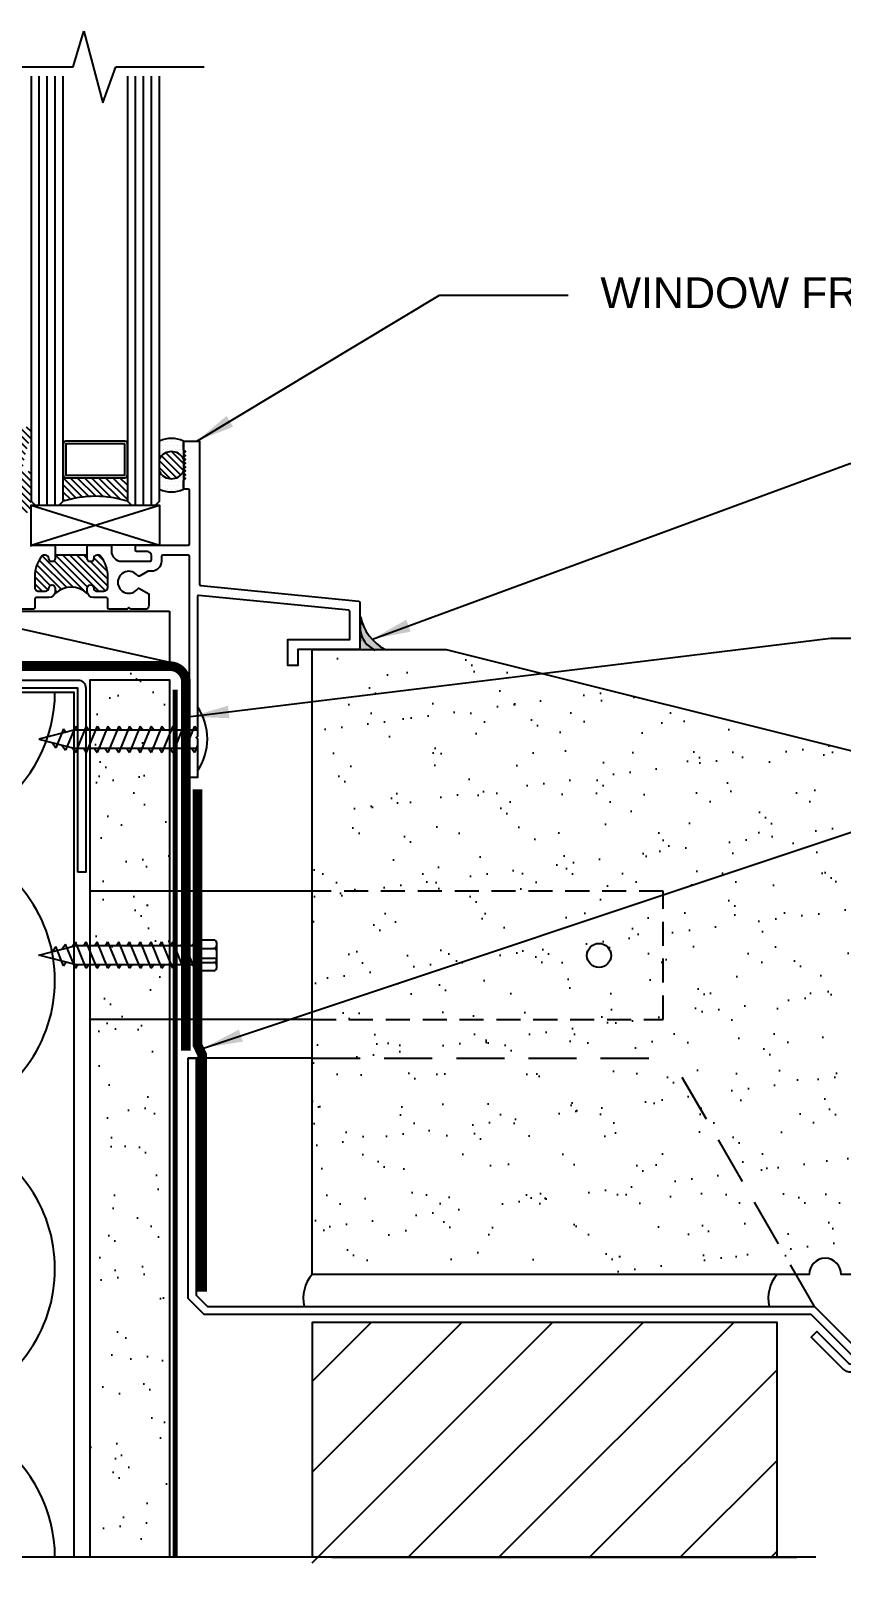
# Model space of a CAD drawing. Extents: x -129 to 26, y 0 to 100.
# Drawn here: x 10.51 to 16.83, y 12.08 to 24.23 of the extents above; entities that cross this region are included whole.
import ezdxf

# ---------------------------------------------------------------- set-up
doc = ezdxf.new("R2010")
doc.units = 0
doc.header["$LTSCALE"] = 1.5
doc.header["$MEASUREMENT"] = 0
for name, pattern in [('CENTER', [2, 1.25, -0.25, 0.25, -0.25]), ('DASHED', [0.75, 0.5, -0.25]), ('DASHED2', [0.375, 0.25, -0.125]), ('HIDDEN', [0.375, 0.25, -0.125])]:
    doc.linetypes.add(name, pattern=pattern)
doc.layers.get('0').update_dxf_attribs({"linetype": 'CONTINUOUS'})
for name, color, linetype in [('A-FASTENERS', 8, 'CONTINUOUS'), ('A-GYP_BOARD', 252, 'CONTINUOUS'), ('A-METAL_STUD', 252, 'CONTINUOUS'), ('A-SEALANT', 252, 'CONTINUOUS'), ('A-WOOD_FRAMING', 252, 'CONTINUOUS'), ('BRICK', 13, 'CONTINUOUS'), ('DUPONT_FLASHING', 251, 'CENTER'), ('FLASHING', 124, 'CONTINUOUS'), ('HATCH', 252, 'CONTINUOUS'), ('INSULATION', 40, 'CONTINUOUS'), ('STRUCTURE', 252, 'CONTINUOUS'), ('TEXT', 7, 'CONTINUOUS'), ('TYVEK', 160, 'DASHED'), ('WINDOW', 252, 'CONTINUOUS')]:
    doc.layers.add(name, color=color, linetype=linetype)
doc.styles.add('DETAILS', font='sanss___.ttf', dxfattribs={"height": 1})
doc.dimstyles.new('TYVEKDETAILS', dxfattribs={"dimscale": 6, "dimtxt": 1.5, "dimasz": 0.1, "dimexe": 0.75, "dimexo": 0.75, "dimgap": 0.75, "dimtad": 0, "dimtih": 1, "dimtoh": 1, "dimdec": 4, "dimzin": 0, "dimtxsty": 'DETAILS', "dimcen": 0.0625, "dimazin": 3, "dimtfac": 1, "dimtdec": 4, "dimtofl": 0, "dimtmove": 0, "dimatfit": 3, "dimtolj": 1, "dimtzin": 0})
pattern_1 = [(135, (23.19692775602051, 15.21690115509706), (0.02762135864009951, 0.02762135864009951), [])]

# ---------------------------------------------------------------- blocks, each defined once
blk = doc.blocks.new('*X0')
at = {"color": 0}
for p, q in [((0.15625, 0.375), (0.15625, 0.375)), ((0.1875, 0.375), (0.1875, 0.375)), ((0.21875, 0.375), (0.21875, 0.375)), ((0.25, 0.375), (0.25, 0.375)), ((0.28125, 0.375), (0.28125, 0.375)), ((0.3125, 0.375), (0.3125, 0.375)), ((0.140625, 0.34375), (0.140625, 0.34375)), ((0.140625, 0.28125), (0.140625, 0.28125)), ((0.15625, 0.3125), (0.15625, 0.3125)), ((0.171875, 0.34375), (0.171875, 0.34375)), ((0.1875, 0.3125), (0.1875, 0.3125)), ((0.203125, 0.34375), (0.203125, 0.34375)), ((0.21875, 0.3125), (0.21875, 0.3125)), ((0.234375, 0.34375), (0.234375, 0.34375)), ((0.25, 0.3125), (0.25, 0.3125)), ((0.265625, 0.34375), (0.265625, 0.34375)), ((0.28125, 0.3125), (0.28125, 0.3125)), ((0.296875, 0.34375), (0.296875, 0.34375)), ((0.296875, 0.28125), (0.296875, 0.28125)), ((0.3125, 0.3125), (0.3125, 0.3125)), ((0.3125, 0.25), (0.3125, 0.25)), ((0.3125, 0.125), (0.3125, 0.125)), ((0.140625, 0.09375), (0.140625, 0.09375)), ((0.140625, 0.03125), (0.140625, 0.03125)), ((0.15625, 0.0625), (0.15625, 0.0625)), ((0.15625, 0), (0.15625, 0)), ((0.171875, 0.03125), (0.171875, 0.03125)), ((0.1875, 0.0625), (0.1875, 0.0625)), ((0.1875, 0), (0.1875, 0)), ((0.203125, 0.03125), (0.203125, 0.03125)), ((0.21875, 0.0625), (0.21875, 0.0625)), ((0.21875, 0), (0.21875, 0)), ((0.234375, 0.03125), (0.234375, 0.03125)), ((0.25, 0.0625), (0.25, 0.0625)), ((0.25, 0), (0.25, 0)), ((0.265625, 0.03125), (0.265625, 0.03125)), ((0.28125, 0.0625), (0.28125, 0.0625)), ((0.28125, 0), (0.28125, 0)), ((0.296875, 0.09375), (0.296875, 0.09375)), ((0.296875, 0.03125), (0.296875, 0.03125)), ((0.3125, 0.0625), (0.3125, 0.0625)), ((0.3125, 0), (0.3125, 0))]:
    blk.add_line(p, q, dxfattribs=at)

msp = doc.modelspace()

# ---------------------------------------------------------------- hatches: boundary and pattern name
at = {"layer": 'HATCH'}
h = msp.add_hatch(color=7, dxfattribs=at)
h.dxf.hatch_style = 1
edge = h.paths.add_edge_path()
edge.add_line((13.08319705468335, 19.65895714820231), (13.07739122885096, 19.40516287693346))
edge.add_line((13.07739122885096, 19.40516287693346), (13.2710675611663, 19.40726895971082))
edge.add_arc((13.45207337918492, 19.73834047690472), 0.3773214222034877, 192.1450023582898, 241.33337073587592, ccw=False)
h = msp.add_hatch(dxfattribs=at)
h.set_pattern_fill('AR-SAND', color=256, scale=0.25, style=0)
h.set_pattern_definition([(37.50000000000001, (-1590.479953934864, -589.7292998115547), (-0.01574833952740204, 0.4817059422532897), [0, -0.38, 0, -0.425, 0, -0.40625]), (7.499999999999999, (-1590.479953934864, -589.7292998115547), (0.4424441763169318, 0.7055365163074351), [0, -0.205, 0, -0.3425, 0, -0.13125]), (327.5, (-1590.787453934864, -589.7292998115547), (0.7785354654378738, 0.001414763384241069), [0, -0.125, 0, -0.45, 0, -0.5875]), (317.5, (-1590.787453934864, -589.7292998115547), (0.7515316511430734, 0.2194188912335623), [0, -0.0625, 0, -0.295, 0, -0.3375])])
edge = h.paths.add_edge_path()
edge.add_line((13.75092503565013, 19.40516287693346), (17.20468578877961, 18.54172268865115))
edge.add_line((17.20468578877961, 18.54172268865115), (17.20468578877961, 14.53016287693346))
edge.add_line((17.20468578877961, 14.53016287693346), (16.82968578877961, 14.53016287693346))
edge.add_arc((16.70468578877961, 14.53016287693346), 0.125, 0, 180)
edge.add_line((16.57968578877961, 14.53016287693346), (12.70468578877961, 14.53016287693346))
edge.add_line((12.70468578877961, 14.53016287693346), (12.70468578877961, 19.40516287693346))
edge.add_line((12.70468578877961, 19.40516287693346), (13.75092503565013, 19.40516287693346))
h = msp.add_hatch(dxfattribs=at)
h.set_pattern_fill('AR-SAND', color=256, scale=0.25, style=0)
h.set_pattern_definition([(37.50000000000001, (-1590.428135923866, -570.484543183579), (-0.01574833952740204, 0.4817059422532897), [0, -0.38, 0, -0.425, 0, -0.40625]), (7.499999999999999, (-1590.428135923866, -570.484543183579), (0.4424441763169318, 0.7055365163074351), [0, -0.205, 0, -0.3425, 0, -0.13125]), (327.5, (-1590.735635923865, -570.484543183579), (0.7785354654378738, 0.001414763384241069), [0, -0.125, 0, -0.45, 0, -0.5875]), (317.5, (-1590.735635923865, -570.484543183579), (0.7515316511430734, 0.2194188912335623), [0, -0.0625, 0, -0.295, 0, -0.3375])])
h.paths.add_polyline_path([(11.59663893520597, 16.85944142445511), (11.59200435137619, 16.85255862787336), (11.57976145719577, 16.88226749017794), (11.52763556738351, 16.88226749017794), (11.50763087725532, 16.85255862787336), (11.49538687602181, 16.88226749017794), (11.44326220861841, 16.88226749017794), (11.4232497737397, 16.85255862787325), (11.41100798661192, 16.88226749017817), (11.35888110510301, 16.88226749017817), (11.33886867022407, 16.85255862787359), (11.32662688309607, 16.88226749017817), (11.27450000158716, 16.88226749017817), (11.25448756670845, 16.85255862787348), (11.24224577958022, 16.88226749017805), (11.19011889807176, 16.88226749017805), (11.17010646319282, 16.85255862787336), (11.15786467606459, 16.88226749017817), (11.10573779455613, 16.88226749017817), (11.08572535967697, 16.85255862787359), (11.07348357254897, 16.88226749017817), (11.02135669104051, 16.88226749017817), (11.00134425616135, 16.85255862787359), (10.98910246903357, 16.88226749017817), (10.9716389352062, 16.88226749017828), (10.9716389352062, 12.4643948245788), (11.5966389352062, 12.4643948245788)])
h.paths.add_polyline_path([(11.5966389352062, 19.30814482457971), (10.9716389352062, 19.30814482457971), (10.9716389352062, 17.0276379735766), (10.98133151897115, 17.02763797357672), (11.00135951495064, 17.0573010595141), (11.01358243954051, 17.0276379735766), (11.065712622487, 17.0276379735766), (11.08574061846626, 17.05730105951388), (11.09796354305614, 17.0276379735766), (11.15009372600262, 17.0276379735766), (11.17012172198189, 17.05730105951388), (11.18234464657176, 17.0276379735766), (11.23447482951779, 17.0276379735766), (11.25450282549728, 17.0573010595141), (11.26672575008716, 17.02763797357649), (11.31885593303342, 17.02763797357638), (11.33888392901314, 17.05730105951422), (11.35110685360324, 17.02763797357649), (11.40322951057725, 17.02763797357649), (11.42324977373947, 17.05730105951422), (11.43547490902311, 17.02763797357649), (11.48760288127561, 17.02763797357638), (11.5076308772551, 17.0573010595141), (11.51985490719208, 17.02763797357649), (11.57198408821397, 17.02763797357649), (11.59663893520597, 17.0641679052351)])
at = {"layer": 'WINDOW'}
h = msp.add_hatch(dxfattribs=at)
h.set_pattern_fill('ANSI31', color=256, scale=0.3125, angle=-90.00000000000001, style=0)
h.set_pattern_definition(pattern_1)
edge = h.paths.add_edge_path()
edge.add_ellipse((10.48328433751944, 20.89767698791397), major_axis=(0.03159978577966117, 0.139428112050138), ratio=0.1315504041792631, start_angle=-0.022203575853779967, end_angle=136.7674448916729, ccw=False)
edge.add_ellipse((10.46344879134192, 20.7975523791808), major_axis=(-0.01118085136191646, 0.01118085136191647), ratio=0.9999999999999465, start_angle=37.89605150892729, end_angle=183.4846817894708)
edge.add_ellipse((10.49212642845281, 20.7717752437284), major_axis=(-0.01608567901446013, 0.01608567901446013), ratio=0.9999999999999502, start_angle=-79.06022929893601, end_angle=2.746074151308676, ccw=False)
edge.add_ellipse((10.49948129181135, 20.77595385443121), major_axis=(-0.01104854345603959, 0.01104854345603959), ratio=0.9999999999999716, start_angle=234.6123810380002, end_angle=294.837044917441, ccw=False)
edge.add_line((10.51488691645217, 20.77856294515908), (10.51488691645217, 20.5062042115901))
edge.add_line((10.51488691645217, 20.50620421159011), (10.5142110824486, 20.49943454681428))
edge.add_ellipse((10.46852263135748, 20.50056659314751), major_axis=(-0.04568845109111015, 0.001132046333257526), ratio=0.6211639215728092, start_angle=26.75969397809581, end_angle=180.0000000000218, ccw=False)
edge.add_line((10.42741067716026, 20.488799311247), (10.35080784872022, 20.70471227930841))
edge.add_ellipse((10.35984568803359, 20.7286271724021), major_axis=(-0.008507034838834915, 0.0467509071123775), ratio=0.312415154562818, start_angle=74.17914425787149, end_angle=117.45771417601989, ccw=False)
edge.add_line((10.34347400004206, 20.73881584575658), (10.32710278457809, 20.81494460964534))
edge.add_ellipse((10.28859716611154, 20.76551354687243), major_axis=(-0.04430639130166493, 0.04430639130166494), ratio=0.9999999999998811, start_angle=-82.91773995207494, end_angle=-45.45561106428526)
edge.add_ellipse((10.29168624998219, 20.84820289785561), major_axis=(0.01428318556866944, 0.01428318556866944), ratio=0.999999999999748, start_angle=174.226682146657, end_angle=217.6308069265102, ccw=False)
edge.add_line((10.27603872537351, 20.83542894961716), (10.2367001300056, 20.89751789198633))
edge.add_ellipse((10.2523251300056, 20.89751789198633), major_axis=(-0.01104854345603943, 0.01104854345603943), ratio=0.9999999999999497, start_angle=-53.9185654660094, end_angle=44.999999999994884, ccw=False)
edge.add_line((10.25474748165145, 20.91295398078835), (10.32739122885094, 20.90155415646458))
edge.add_line((10.32739122885094, 20.90155415646458), (10.32739122885094, 21.0315419324984))
edge.add_line((10.32739122885094, 21.0315419324984), (10.22598186697443, 21.03154193249823))
edge.add_ellipse((10.22598186697441, 21.04716693249824), major_axis=(-0.01104854345603992, 0.01104854345603992), ratio=0.9999999999999821, start_angle=-7.813369769340227, end_angle=135.0000000000842, ccw=False)
edge.add_ellipse((10.36571456954596, 21.10035919754271), major_axis=(0.1491766593049793, 0.04074428102226016), ratio=0.09140054553599206, start_angle=-1.4779288903810084e-12, end_angle=179.9999999999985, ccw=False)
edge.add_line((10.51489122885094, 21.14110347856497), (10.51489122885094, 21.03710347856497))
h = msp.add_hatch(dxfattribs=at)
h.set_pattern_fill('ANSI31', color=256, scale=0.3125, angle=-90.00000000000001, style=0)
h.set_pattern_definition(pattern_1)
edge = h.paths.add_edge_path()
edge.add_ellipse((11.60864122885094, 20.84275552058408), major_axis=(-0.07516048473036678, 0.07516048473036675), ratio=0.9999999999999901, start_angle=73.11589253181108, end_angle=196.8841074681721, ccw=False)
edge.add_line((11.51489122885093, 20.79266425957174), (11.51489122885093, 20.89284678159642))
edge.add_ellipse((11.60864122885093, 20.84275552058408), major_axis=(0.07516048473036488, 0.07516048473036491), ratio=0.9999999999999949, start_angle=-16.88410746818022, end_angle=106.88410746818849, ccw=False)
edge.add_line((11.70239122885093, 20.89284678159643), (11.70239122885093, 20.79266425957172))
h = msp.add_hatch(dxfattribs=at)
h.set_pattern_fill('ANSI31', color=256, scale=0.3125, angle=-90.00000000000001, style=0)
h.set_pattern_definition(pattern_1)
edge = h.paths.add_edge_path()
edge.add_ellipse((11.01489122885096, 19.76499622846086), major_axis=(-0.5902454904378132, 0.590245490437813), ratio=0.999999999999998, start_angle=297.5726116454468, end_angle=332.4273883545541, ccw=False)
edge.add_line((11.26489122885095, 20.56141287693347), (11.26489122885095, 20.76466354743625))
edge.add_ellipse((11.24489122885095, 20.76466354743625), major_axis=(0.01414213562372999, 0.01414213562373), ratio=0.9999999999999152, start_angle=225.0000000000075, end_angle=315.0000000000027, ccw=False)
edge.add_line((11.24489122885095, 20.74466354743625), (10.78489122885095, 20.74466354743625))
edge.add_ellipse((10.78489122885095, 20.76466354743626), major_axis=(0.01414213562373234, 0.01414213562373235), ratio=0.9999999999999383, start_angle=135.0000000000033, end_angle=225.0000000000068, ccw=False)
edge.add_line((10.76489122885095, 20.76466354743626), (10.76489122885095, 20.56141287693347))
h = msp.add_hatch(dxfattribs=at)
h.set_pattern_fill('ANSI31', color=256, scale=0.3125, angle=-90.00000000000001, style=0)
h.set_pattern_definition(pattern_1)
edge = h.paths.add_edge_path()
edge.add_line((11.11239122885095, 19.97537210049252), (11.11239122885094, 19.89029551982937))
edge.add_ellipse((11.08139122885094, 19.89029551982937), major_axis=(-0.02192031021678354, 0.02192031021678354), ratio=0.9999999999999863, start_angle=135.0000000000029, end_angle=224.9999999999971, ccw=False)
edge.add_line((11.08139122885095, 19.85929551982936), (11.05095127369429, 19.85929551982936))
edge.add_line((11.05095127369428, 19.85929551982936), (11.02739105290925, 19.85929551982936))
edge.add_ellipse((11.02739105290925, 19.88429551982937), major_axis=(0.01767766952966346, 0.01767766952966347), ratio=0.9999999999998759, start_angle=135.1519977406255, end_angle=225.0000000000076, ccw=False)
edge.add_ellipse((10.97739122885094, 19.88416287693347), major_axis=(0.01767766952966435, 0.01767766952966435), ratio=0.9999999999999885, start_angle=315.1519977406287, end_angle=404.9999999999962)
edge.add_ellipse((10.97739122885095, 19.88416287693347), major_axis=(-0.01767766952966365, 0.01767766952966365), ratio=0.9999999999999616, start_angle=-45.0000000000011, end_angle=44.99999999998481)
edge.add_line((10.95239122885094, 19.88416287693347), (10.95239122885093, 19.8471628769335))
edge.add_ellipse((11.00239122885094, 19.84716287693348), major_axis=(0.03535533905929576, 0.03535533905929576), ratio=0.9999999999997841, start_angle=134.9999999999775, end_angle=140.3916707365962)
edge.add_ellipse((10.82739122885094, 19.70290862833972), major_axis=(0.132582521472478, 0.1325825214724779), ratio=0.9999999999999946, start_angle=3.098926769111248, end_angle=86.90107323089089)
edge.add_ellipse((10.65239122885093, 19.84716287693347), major_axis=(0.03535533905936529, 0.03535533905936529), ratio=0.9999999999998185, start_angle=309.6083292633917, end_angle=314.9999999999886)
edge.add_line((10.70239122885094, 19.84716287693347), (10.70239122885094, 19.88416287693346))
edge.add_ellipse((10.67739122885094, 19.88416287693346), major_axis=(0.01767766952966409, 0.01767766952966409), ratio=0.9999999999999826, start_angle=314.9999999999954, end_angle=405.0000000000046)
edge.add_ellipse((10.67739122885093, 19.88416287693346), major_axis=(-0.01767766952966524, 0.01767766952966524), ratio=0.9999999999999948, start_angle=-45.00000000001033, end_angle=44.84800225936711)
edge.add_ellipse((10.62739140479263, 19.88429551982936), major_axis=(-0.01767766952965903, 0.01767766952965902), ratio=0.9999999999999875, start_angle=135.0000000000017, end_angle=224.8480022593713, ccw=False)
edge.add_line((10.62739140479263, 19.85929551982937), (10.57339122885094, 19.85929551982936))
edge.add_ellipse((10.57339122885093, 19.89029551982936), major_axis=(0.02192031021678221, 0.02192031021678221), ratio=0.9999999999999936, start_angle=134.9999999999998, end_angle=225.0000000000068, ccw=False)
edge.add_line((10.54239122885093, 19.89029551982936), (10.54239122885093, 19.97537210049255))
edge.add_ellipse((10.79239122885093, 19.97537210049255), major_axis=(-0.1767766952966347, 0.1767766952966347), ratio=0.9999999999999896, start_angle=4.837205930860023, end_angle=44.99999999999949, ccw=False)
edge.add_ellipse((10.60897962744901, 20.13016287693346), major_axis=(-0.007071067811867079, 0.007071067811867078), ratio=0.9999999999995125, start_angle=-44.99999999998852, end_angle=4.837205930878611, ccw=False)
edge.add_line((10.608979627449, 20.14016287693346), (10.62739122885093, 20.14016287693346))
edge.add_ellipse((10.62739122885093, 20.11516287693347), major_axis=(-0.01767766952966323, 0.01767766952966323), ratio=0.9999999999999738, start_angle=224.9999999999966, end_angle=315.00000000000534, ccw=False)
edge.add_ellipse((10.67739122885094, 20.11516287693347), major_axis=(-0.01767766952966559, 0.01767766952966559), ratio=0.9999999999999909, start_angle=44.99999999999618, end_angle=134.9999999999977)
edge.add_ellipse((10.67739122885094, 20.11516287693347), major_axis=(0.01767766952966659, 0.01767766952966659), ratio=0.9999999999999848, start_angle=225.0000000000024, end_angle=315.0000000000077)
edge.add_line((10.70239122885094, 20.11516287693347), (10.70239122885093, 20.14016287693347))
edge.add_line((10.70239122885094, 20.14016287693347), (10.95239122885095, 20.14016287693347))
edge.add_line((10.95239122885094, 20.14016287693347), (10.95239122885094, 20.11516287693348))
edge.add_ellipse((10.97739122885093, 20.11516287693347), major_axis=(0.01767766952966276, 0.01767766952966276), ratio=0.9999999999999197, start_angle=134.9999999999814, end_angle=225.0000000000227)
edge.add_ellipse((10.97739122885095, 20.11516287693347), major_axis=(0.01767766952965788, 0.01767766952965788), ratio=0.9999999999999749, start_angle=225.0000000000007, end_angle=314.9999999999911)
edge.add_ellipse((11.02739122885094, 20.11516287693346), major_axis=(-0.0176776695296681, 0.0176776695296681), ratio=0.9999999999998851, start_angle=-45.00000000001552, end_angle=44.999999999995225, ccw=False)
edge.add_line((11.02739122885095, 20.14016287693347), (11.04580283025287, 20.14016287693347))
edge.add_ellipse((11.04580283025287, 20.13016287693346), major_axis=(-0.007071067811873092, 0.007071067811873091), ratio=0.9999999999992336, start_angle=265.16279406913196, end_angle=314.9999999999679, ccw=False)
edge.add_ellipse((10.86239122885094, 19.97537210049255), major_axis=(0.1767766952966442, 0.1767766952966443), ratio=0.99999999999997, start_angle=314.999999999993, end_angle=355.16279406913895, ccw=False)

# ---------------------------------------------------------------- linework, layer by layer
at = {"layer": 'A-FASTENERS'}
for p, q in [((10.85763382736612, 18.77730753025377, 2.979996827461446e-09), (10.57594295565066, 18.70462228855455, 2.979996827461446e-09)), ((10.57594295565066, 18.70462228855455, 2.979996827461446e-09), (10.85763382736612, 18.63193704685533, 2.979996827461446e-09)), ((10.76714216283661, 18.78709532328116, 2.979996827461446e-09), (10.7059888910663, 18.63868609907887, 2.979996827461446e-09)), ((10.76714216283661, 18.78709532328116, 2.979996827461446e-09), (10.78685651830536, 18.75782896585928, 2.979996827461446e-09)), ((10.85973191086221, 18.80701639255846, 2.979996827461446e-09), (10.78209778496633, 18.61861076744162, 2.979996827461446e-09)), ((10.85763382736612, 18.77730753025377, 2.979996827461446e-09), (11.81139122885095, 18.777307530254, 2.979996827461446e-09)), ((10.85973191086221, 18.80701639255846, 2.979996827461446e-09), (10.87944626633096, 18.77775003513658, 2.979996827461446e-09)), ((10.94411301437783, 18.80701639255846, 2.979996827461446e-09), (10.85974716965127, 18.60227396091783, 2.979996827461446e-09)), ((10.94411301437783, 18.80701639255846, 2.979996827461446e-09), (10.96382736984658, 18.77775003513658, 2.979996827461446e-09)), ((11.02849411789346, 18.80701639255846, 2.979996827461446e-09), (10.9441282731669, 18.60227396091783, 2.979996827461446e-09)), ((11.02849411789346, 18.80701639255846, 2.979996827461446e-09), (11.04820847336221, 18.77775003513658, 2.979996827461446e-09)), ((11.11287522140908, 18.80701639255846, 2.979996827461446e-09), (11.02850937668252, 18.60227396091783, 2.979996827461446e-09)), ((11.11287522140908, 18.80701639255846, 2.979996827461446e-09), (11.13258957687783, 18.77775003513658, 2.979996827461446e-09)), ((11.19725632492471, 18.80701639255846, 2.979996827461446e-09), (11.11289048019815, 18.60227396091783, 2.979996827461446e-09)), ((11.19725632492471, 18.80701639255846, 2.979996827461446e-09), (11.21697068039346, 18.77775003513658, 2.979996827461446e-09)), ((11.28163742844033, 18.80701639255846, 2.979996827461446e-09), (11.19727158371377, 18.60227396091783, 2.979996827461446e-09)), ((11.28163742844033, 18.80701639255846, 2.979996827461446e-09), (11.30135178390908, 18.77775003513658, 2.979996827461446e-09)), ((11.36601853195596, 18.80701639255846, 2.979996827461446e-09), (11.2816526872294, 18.60227396091783, 2.979996827461446e-09)), ((11.45039963547158, 18.80701639255846, 2.979996827461446e-09), (11.36601853195596, 18.60227396091783, 2.979996827461446e-09)), ((11.36601853195596, 18.80701639255846, 2.979996827461446e-09), (11.38573288742471, 18.77775003513658, 2.979996827461446e-09)), ((11.53477310959268, 18.80701639255846, 2.979996827461446e-09), (11.45039963547158, 18.60227396091783, 2.979996827461446e-09)), ((11.45039963547158, 18.80701639255846, 2.979996827461446e-09), (11.4701063615458, 18.77775003513658, 2.979996827461446e-09)), ((11.61914658371377, 18.80701639255846, 2.979996827461446e-09), (11.53477310959268, 18.60227396091783, 2.979996827461446e-09)), ((11.53477310959268, 18.80701639255846, 2.979996827461446e-09), (11.5544798356669, 18.77775003513658, 2.979996827461446e-09)), ((11.70352005783487, 18.80701639255846, 2.979996827461446e-09), (11.61914658371377, 18.60227396091783, 2.979996827461446e-09)), ((11.78789353195596, 18.80701639255846, 2.979996827461446e-09), (11.70352005783487, 18.60227396091783, 2.979996827461446e-09)), ((11.78789353195596, 18.80701639255846, 2.979996827461446e-09), (11.80760788742471, 18.77775003513658, 2.979996827461446e-09)), ((10.67915677964682, 18.67842663166788, 2.979996827461446e-09), (10.7059888910663, 18.63868609907887, 2.979996827461446e-09)), ((10.75526567354684, 18.65835130003062, 2.979996827461446e-09), (10.78209778496633, 18.61861076744162, 2.979996827461446e-09)), ((10.8359396421218, 18.63753483952905, 2.979996827461446e-09), (10.85974716965127, 18.60227396091783, 2.979996827461446e-09)), ((11.81139122885095, 18.63193704685556, 2.979996827461446e-09), (10.85763382736612, 18.63193704685533, 2.979996827461446e-09)), ((10.92436814133096, 18.63154031833971, 2.979996827461446e-09), (10.9441282731669, 18.60227396091783, 2.979996827461446e-09)), ((11.00874924484658, 18.63154031833971, 2.979996827461446e-09), (11.02850937668252, 18.60227396091783, 2.979996827461446e-09)), ((11.09313034836221, 18.63154031833971, 2.979996827461446e-09), (11.11289048019815, 18.60227396091783, 2.979996827461446e-09)), ((11.17751145187783, 18.63154031833971, 2.979996827461446e-09), (11.19727158371377, 18.60227396091783, 2.979996827461446e-09)), ((11.26189255539346, 18.63154031833971, 2.979996827461446e-09), (11.2816526872294, 18.60227396091783, 2.979996827461446e-09)), ((11.34626602951455, 18.63154031833971, 2.979996827461446e-09), (11.36601853195596, 18.60227396091783, 2.979996827461446e-09)), ((11.43063950363565, 18.63154031833971, 2.979996827461446e-09), (11.45039963547158, 18.60227396091783, 2.979996827461446e-09)), ((11.51502060715127, 18.63154031833971, 2.979996827461446e-09), (11.53477310959268, 18.60227396091783, 2.979996827461446e-09)), ((11.59939408127237, 18.63154031833971, 2.979996827461446e-09), (11.61914658371377, 18.60227396091783, 2.979996827461446e-09)), ((11.76814102951455, 18.63154031833971, 2.979996827461446e-09), (11.78789353195596, 18.60227396091783, 2.979996827461446e-09)), ((11.81139122885118, 18.65929396217211, 2.979996827461446e-09), (11.78789353195596, 18.60227396091783, 2.979996827461446e-09)), ((12.70468578877961, 17.51818019585222), (10.9716389352062, 17.51818019585222)), ((11.84059123919624, 16.8986489458522), (11.84059123919624, 17.13771144585225)), ((11.94020061419625, 17.13771144585225), (11.84059123919624, 17.13771144585225)), ((10.57600614878598, 17.02072078423113), (10.85769702050143, 17.09340602593035)), ((10.85769702050143, 16.94803554253191), (10.57600614878598, 17.02072078423113)), ((10.67921997278214, 17.0469164411178), (10.70605208420162, 17.08665697370681)), ((10.76720535597192, 16.93824774950453), (10.70605208420162, 17.08665697370681)), ((10.75532886668216, 17.06699177275506), (10.78216097810164, 17.10673230534407)), ((10.85979510399753, 16.91832668022722), (10.78216097810164, 17.10673230534407)), ((10.83600283525712, 17.08780823325664), (10.85981036278659, 17.12306911186785)), ((11.81145442198627, 17.09340602593012), (10.85769702050143, 17.09340602593035)), ((10.94417620751315, 16.91832668022722), (10.85981036278659, 17.12306911186785)), ((10.92443133446628, 17.09380275444597), (10.94419146630221, 17.12306911186785)), ((11.02855731102878, 16.91832668022722), (10.94419146630221, 17.12306911186785)), ((11.0088124379819, 17.09380275444597), (11.02857256981784, 17.12306911186785)), ((11.1129384145444, 16.91832668022722), (11.02857256981784, 17.12306911186785)), ((11.09319354149753, 17.09380275444597), (11.11295367333346, 17.12306911186785)), ((11.19731951806003, 16.91832668022722), (11.11295367333346, 17.12306911186785)), ((11.17757464501315, 17.09380275444597), (11.19733477684909, 17.12306911186785)), ((11.28170062157565, 16.91832668022722), (11.19733477684909, 17.12306911186785)), ((11.26195574852878, 17.09380275444597), (11.28171588036471, 17.12306911186785)), ((11.36608172509128, 16.91832668022722), (11.28171588036471, 17.12306911186785)), ((11.34632922264987, 17.09380275444597), (11.36608172509128, 17.12306911186785)), ((11.4504628286069, 16.91832668022722), (11.36608172509128, 17.12306911186785)), ((11.43070269677096, 17.09380275444597), (11.4504628286069, 17.12306911186785)), ((11.534836302728, 16.91832668022722), (11.4504628286069, 17.12306911186785)), ((11.51508380028659, 17.09380275444597), (11.534836302728, 17.12306911186785)), ((11.61920977684909, 16.91832668022722), (11.534836302728, 17.12306911186785)), ((11.59945727440768, 17.09380275444597), (11.61920977684909, 17.12306911186785)), ((11.70358325097018, 16.91832668022722), (11.61920977684909, 17.12306911186785)), ((11.68383074852878, 17.09380275444597), (11.70358325097018, 17.12306911186785)), ((11.78795672509128, 16.91832668022722), (11.70358325097018, 17.12306911186785)), ((11.76820422264991, 17.09340602593013), (11.78795672509131, 17.122672383352)), ((11.84059123919624, 16.99494837390276), (11.78795672509131, 17.122672383352)), ((11.81145442198633, 17.09340602593012), (11.8405912391963, 17.09340602593012)), ((11.84059123919624, 17.0729560155835), (11.94020061419625, 17.0729560155835)), ((11.96012248919639, 17.11778957085222), (11.96012248919639, 16.91857082085222)), ((10.76720535597192, 16.93824774950453), (10.78691971144067, 16.9675141069264)), ((10.85769702050143, 16.94803554253191), (11.81145442198627, 16.94803554253168)), ((10.85979510399753, 16.91832668022722), (10.87950945946628, 16.9475930376491)), ((10.94417620751315, 16.91832668022722), (10.9638905629819, 16.9475930376491)), ((11.02855731102878, 16.91832668022722), (11.04827166649753, 16.9475930376491)), ((11.1129384145444, 16.91832668022722), (11.13265277001315, 16.9475930376491)), ((11.19731951806003, 16.91832668022722), (11.21703387352878, 16.9475930376491)), ((11.28170062157565, 16.91832668022722), (11.3014149770444, 16.9475930376491)), ((11.36608172509128, 16.91832668022722), (11.38579608056003, 16.9475930376491)), ((11.4504628286069, 16.91832668022722), (11.47016955468112, 16.9475930376491)), ((11.534836302728, 16.91832668022722), (11.55454302880221, 16.9475930376491)), ((11.61920977684909, 16.91832668022722), (11.63892413231784, 16.9475930376491)), ((11.70358325097018, 16.91832668022722), (11.72329760643893, 16.9475930376491)), ((11.78795672509128, 16.91832668022722), (11.80767108056003, 16.9475930376491)), ((11.8114544219863, 16.94803554253168), (11.84059123919627, 16.94803554253168)), ((11.84059123919624, 16.99632227871858, 2.979996827461447e-09), (11.94020061419625, 16.99632227871858, 2.979996827461447e-09)), ((11.84059123919624, 16.96340437612061), (11.94020061419625, 16.96340437612061)), ((11.94020061419625, 16.8986489458522), (11.84059123919624, 16.8986489458522)), ((12.70468578877961, 16.51818019585222), (10.9716389352062, 16.51818019585222))]:
    msp.add_line(p, q, dxfattribs=at)
at = {"layer": 'A-FASTENERS', "linetype": 'DASHED2', "ltscale": 0.5, "elevation": -3.124357794300978e-10}
msp.add_lwpolyline([(12.70468578877961, 16.51818019585222), (15.4418044596361, 16.51818019585222), (15.4418044596361, 17.51818019585222), (12.70468578877961, 17.51818019585222)], dxfattribs=at)
at = {"layer": 'A-FASTENERS'}
msp.add_circle((14.9418044596361, 17.01818019585222), 0.09375, dxfattribs=at)
for centre, radius, start, end in [((11.44583427956434, 18.70716287693346, 2.979996827461446e-09), 0.4428677942363103, 325.6322452455893, 34.36775475441073), ((11.94020061419625, 17.11778957085222), 0.019921875, 0, 90), ((11.94020061419625, 17.09287789058352), 0.019921875, 270, 0), ((11.94020061419625, 17.05303414058348), 0.019921875, 0, 90), ((11.94020061419625, 16.97640040371856, 2.979996827461447e-09), 0.019921875, 0, 90), ((11.94020061419625, 16.98332625112063), 0.019921875, 270, 0), ((11.94020061419625, 16.94348250112058), 0.019921875, 0, 90), ((11.94020061419625, 16.91857082085222), 0.019921875, 270, 0)]:
    msp.add_arc(centre, radius, start, end, dxfattribs=at)
at = {"layer": 'A-GYP_BOARD', "elevation": 2.979996827461446e-09}
msp.add_lwpolyline([(11.5966389352062, 12.32300565744514), (11.5966389352062, 19.16675565744605), (10.9716389352062, 19.16675565744605), (10.9716389352062, 12.32300565744514)], dxfattribs=at)
at = {"layer": 'A-METAL_STUD', "elevation": 2.979996827461446e-09}
msp.add_lwpolyline([(10.8778889352062, 17.66675565744605), (10.87788893520597, 19.10425565744605), (5.002888935206201, 19.10425565744582), (5.002888935206201, 17.66675565744605), (4.940388935206201, 17.66675565744605), (4.940388935206201, 19.10425565744605, -0.414213562373095), (5.002888935206201, 19.16675565744605), (10.8778889352062, 19.16675565744605, -0.414213562373095), (10.9403889352062, 19.10425565744605), (10.9403889352062, 17.66675565744605)], format="xyb", close=True, dxfattribs=at)
msp.add_lwpolyline([(5.034138935206201, 12.32300565744514), (5.034138935206201, 19.07300565744582), (10.8466389352062, 19.07300565744582), (10.8466389352062, 12.32300565744514)], dxfattribs=at)
at = {"layer": 'A-SEALANT'}
for p, q in [((10.84314573669572, 23.94966810693522, 2.979996827461446e-09), (10.92658853697948, 24.22873161666102, 2.979996827461446e-09)), ((10.92658853697948, 24.22873161666102, 2.979996827461446e-09), (11.0744378766843, 23.67060459720943, 2.979996827461446e-09)), ((10.02306509733057, 23.94966810693522, 2.979996827461446e-09), (10.84314573669572, 23.94966810693522, 2.979996827461446e-09)), ((11.0744378766843, 23.67060459720943, 2.979996827461446e-09), (11.17526310819291, 23.94966810693522, 2.979996827461446e-09)), ((11.17526310819291, 23.94966810693522, 2.979996827461446e-09), (11.86296738545167, 23.94966810693522, 2.979996827461446e-09))]:
    msp.add_line(p, q, dxfattribs=at)
for centre, radius, start, end in [((13.27207035205796, 19.57776670623879), 0.1931998082210208, 186.1105394297856, 246.5531232061713), ((13.45207337918492, 19.73834047690472), 0.3773214222034877, 192.1450023582898, 241.3333707358759)]:
    msp.add_arc(centre, radius, start, end, dxfattribs=at)
at = {"layer": 'A-WOOD_FRAMING'}
msp.add_line((9.827391228850942, 19.70259346656056, 8.93999048238438e-09), (11.5928708670521, 19.30607150287962, 8.93999048238438e-09), dxfattribs=at)
at = {"layer": 'A-WOOD_FRAMING', "linetype": 'CONTINUOUS'}
for p, q in [((13.08319705468335, 19.65895714820231), (13.07739122885096, 19.40516287693346)), ((13.07739122885096, 19.40516287693346), (13.2710675611663, 19.40726895971082)), ((12.8581563414282, 12.32300790517023, 2.979996827461446e-09), (16.4831563414282, 12.32300627161263, 2.979996827461446e-09))]:
    msp.add_line(p, q, dxfattribs=at)
at = {"layer": 'A-WOOD_FRAMING', "elevation": 8.93999048238438e-09}
msp.add_lwpolyline([(11.5928708670521, 19.70259346656056), (11.5928708670521, 19.30607150287962), (9.827391228850942, 19.30607150287962), (9.827391228850942, 19.70259346656056), (11.5928708670521, 19.70259346656056)], dxfattribs=at)
at = {"layer": 'BRICK', "linetype": 'CONTINUOUS'}
for p, q in [((12.70468578877961, 13.69466477742112, -6.272429434352991e-09), (13.16518388829206, 14.15516287693357, -6.272429434352991e-09)), ((12.7046857887796, 12.98755799623457, -6.272429434352991e-09), (13.87229066947861, 14.15516287693357, -6.272429434352991e-09)), ((12.70468578877961, 12.28045121504802, -6.272429434352991e-09), (14.57939745066516, 14.15516287693357, -6.272429434352991e-09)), ((13.45434899142215, 12.32300763650401, -6.272429434352991e-09), (15.28650423185171, 14.15516287693357, -6.272429434352991e-09)), ((14.16145545396065, 12.32300731785597, -6.272429434352991e-09), (15.99361101303825, 14.15516287693357, -6.272429434352991e-09)), ((14.86856191649917, 12.32300699920794, -6.272429434352991e-09), (16.3296857887796, 13.78413087148837, -6.272429434352991e-09)), ((15.57566837903767, 12.3230066805599, -6.272429434352991e-09), (16.3296857887796, 13.07702409030183, -6.272429434352991e-09)), ((16.28277484157618, 12.32300636191187, -6.272429434352991e-09), (16.32968578877961, 12.36991730911528, -6.272429434352991e-09))]:
    msp.add_line(p, q, dxfattribs=at)
at = {"layer": 'BRICK', "linetype": 'CONTINUOUS', "elevation": -3.124357794300581e-10}
msp.add_lwpolyline([(16.32968578877961, 12.32300634077207), (16.32968578877961, 14.15516287693357), (12.70468578877961, 14.15516287693357), (12.70468578877961, 12.32300797432967)], dxfattribs=at)
at = {"layer": 'BRICK', "linetype": 'CONTINUOUS'}
for centre, end in [((12.9284045462113, 14.34266287693346), 192.3635243882157), ((16.5534045462113, 14.34266287693346), 192.3635243881938)]:
    msp.add_arc(centre, 0.2919012374533256, 140.0334297092303, end, dxfattribs=at)
at = {"layer": 'DUPONT_FLASHING', "linetype": 'CONTINUOUS', "const_width": 0.075, "elevation": 8.939990482384338e-09}
for points in [[(7.547277996029123, 19.99042680640541), (9.47277683509779, 19.99042680640541, -0.414213562373095), (9.522776835097787, 19.94042680640541), (9.522776835097787, 19.32482150287962, 0.4142135623730953), (9.572776835097784, 19.27482150287962), (10.72458012801462, 19.27482150287962)], [(10.72458012801462, 19.27482150287962), (10.72458012801462, 19.27482150287962), (10.72458012801462, 19.27482150287962), (11.59663893520597, 19.27482150287962, -0.414213562373095), (11.72163893520597, 19.14982150287962), (11.72163893520609, 16.27482150287962)]]:
    msp.add_lwpolyline(points, format="xyb", dxfattribs=at)
at = {"layer": 'DUPONT_FLASHING', "linetype": 'CONTINUOUS', "const_width": 0.075, "elevation": -3.124357794300978e-10}
msp.add_lwpolyline([(11.81257457309715, 18.31461878979441), (11.81257457309738, 16.31884865583812), (11.84780505054472, 16.24338487886395), (11.84780505054472, 14.39618403589181)], dxfattribs=at)
at = {"layer": 'FLASHING'}
msp.add_line((12.70468578877961, 16.21766287693346), (11.73902353545412, 16.21766287693346), dxfattribs=at)
at = {"layer": 'FLASHING', "linetype": 'HIDDEN'}
for p in [(12.70468578877961, 16.21766287693346), (16.62256852091917, 14.28016287693346)]:
    msp.add_line(p, (15.50395237436413, 16.21766287693357), dxfattribs=at)
at = {"layer": 'FLASHING', "elevation": -3.124357794300581e-10}
msp.add_lwpolyline([(13.10952880211271, 14.21766287693346), (11.86402353545412, 14.21766287693346), (11.73902353545412, 14.34266287693346), (11.73902353545412, 16.21766287693346), (11.80152353545412, 16.21766287693346), (11.80152353545412, 14.36855122458168), (11.88991188310246, 14.28016287693335), (13.10952880211271, 14.28016287693337)], dxfattribs=at)
msp.add_lwpolyline([(12.46596369615912, 14.28016287693337), (16.62256852091917, 14.28016287693346), (16.9761219115125, 13.92660948634024, -0.9999999999948549), (16.84353939004011, 13.79402696486751), (16.59668017327152, 14.04088618163668), (16.6408743470958, 14.08508035546051), (16.88773356386417, 13.83822113869179, 0.9999999999948549), (16.93192773768845, 13.88241531251607), (16.59668017327152, 14.21766287693346), (12.46596369615912, 14.21766287693346)], format="xyb", dxfattribs=at)
at = {"layer": 'HATCH', "elevation": -3.124357794300581e-10}
msp.add_lwpolyline([(13.75092503565013, 19.40516287693346), (17.20468578877961, 18.54172268865115), (17.20468578877961, 14.53016287693346), (16.82968578877961, 14.53016287693346, 0.9999999999999999), (16.57968578877961, 14.53016287693346), (12.70468578877961, 14.53016287693346), (12.70468578877961, 19.40516287693346)], format="xyb", close=True, dxfattribs=at)
at = {"layer": 'INSULATION', "elevation": 2.979996827461446e-09}
msp.add_lwpolyline([(10.70051336018001, 12.32300565744514, 0.5155500965721037), (9.207513975812716, 13.38611499006559), (6.693512744549579, 12.38489632482468, -1.404370499403762), (6.693512744552308, 14.51111499006434), (9.207513975812262, 13.50989632482468, 1.404370499398822), (9.207513975812262, 15.63611499006582), (6.69351274454867, 14.63489632482491, -1.404370499403763), (6.693512744551626, 16.76111499006457), (9.207513975811352, 15.75989632482491, 1.404370499398822), (9.207513975812262, 17.88611499006582), (6.69351274454867, 16.88489632482491, -1.404370499403762), (6.693512744551626, 19.01111499006457), (9.207513975811352, 18.00989632482491, 0.5155500965725927), (10.70051336017933, 19.07300565744582)], format="xyb", dxfattribs=at)
at = {"layer": 'STRUCTURE', "elevation": 2.979996827461446e-09}
msp.add_lwpolyline([(16.63216162265257, 12.3230062044654), (9.647042599778274, 12.32300935221554), (9.251754214428189, 13.17966724414259), (8.807919314922941, 11.44920692284646), (8.404883045864409, 12.32300565744512), (3.657958202967336, 12.32300565744515)], dxfattribs=at)
at = {"layer": 'TYVEK', "const_width": 0.04}
msp.add_lwpolyline([(11.63785233566758, 12.32300565744514), (11.63785439550793, 19.09081087096498)], dxfattribs=at)
at = {"layer": 'WINDOW'}
for p, q in [((10.57739122885095, 20.53016287693347, 2.979996827461446e-09), (10.57739122885095, 23.87805608971392, 2.979996827461446e-09)), ((10.63989122885095, 20.53016287693347, 2.979996827461446e-09), (10.63989122885095, 23.87805608971392, 2.979996827461446e-09)), ((10.70239122885095, 20.53016287693347, 2.979996827461446e-09), (10.70239122885095, 23.87805608971392, 2.979996827461446e-09)), ((11.32739122885095, 20.53016287693347, 2.979996827461446e-09), (11.32739122885095, 23.87805608971392, 2.979996827461446e-09)), ((11.38989122885095, 20.53016287693347, 2.979996827461446e-09), (11.38989122885095, 23.87805608971392, 2.979996827461446e-09)), ((11.45239122885095, 20.53016287693347, 2.979996827461446e-09), (11.45239122885095, 23.87805608971392, 2.979996827461446e-09)), ((11.51489122885093, 20.65484816423469, 2.979996827461446e-09), (11.51489122885093, 21.03066287693348, 2.979996827461446e-09)), ((11.70239122885093, 21.03066287693347, 2.979996827461446e-09), (11.70239122885093, 20.65484816423469, 2.979996827461446e-09))]:
    msp.add_line(p, q, dxfattribs=at)
at = {"layer": 'WINDOW', "elevation": 2.979996827461446e-09}
for points in [[(10.51489122885096, 23.87805608971392), (10.51489122885095, 20.56141287693347), (10.54614122885095, 20.53016287693347), (10.73364122885095, 20.53016287693347), (10.76489122885095, 20.56141287693347), (10.76489122885096, 23.87805608971392)], [(11.26489122885096, 23.87805608971392), (11.26489122885095, 20.56141287693347), (11.29614122885095, 20.53016287693347), (11.48364122885095, 20.53016287693347), (11.51489122885095, 20.56141287693347), (11.51489122885096, 23.87805608971392)], [(10.51489122885095, 20.53016287693347), (11.51489122885095, 20.21816287693347)], [(10.51489122885095, 20.21816287693348), (11.51489122885095, 20.53016287693347)], [(10.95239122885094, 20.14016287693347), (10.70239122885094, 20.14016287693347)]]:
    msp.add_lwpolyline(points, dxfattribs=at)
for points in [[(11.24489122885095, 21.03016287693347), (10.78489122885095, 21.03016287693347, 0.414213562373095), (10.76489122885095, 21.01016287693348), (10.76489122885095, 20.76466354743626, 0.414213562373095), (10.78489122885095, 20.74466354743625), (11.24489122885095, 20.74466354743625, 0.414213562373095), (11.26489122885095, 20.76466354743626), (11.26489122885095, 21.01016287693348, 0.414213562373095)], [(10.97739122885095, 19.90916287693348, -0.4142135623731159), (11.00239122885095, 19.88416287693347, 0.4142135623731054), (11.02739122885095, 19.85916287693347), (11.08139122885095, 19.85916287693347, 0.4142135623730949), (11.11239122885095, 19.89016287693347), (11.11239122885095, 19.97537210049255, 0.1770594805052748), (11.05344498031128, 20.1366124926185, 0.2209495453948463), (11.04580283025287, 20.14016287693347), (11.02739122885095, 20.14016287693347, 0.4142135623730846), (11.00239122885095, 20.11516287693347, -0.4142135623731262), (10.97739122885095, 20.09016287693346, -0.4142135623731367), (10.95239122885095, 20.11516287693347), (10.95239122885094, 20.21816287693348), (11.13039122885095, 20.21816287693348, -0.414213562373095), (11.14039122885095, 20.20816287693347), (11.14039122885095, 20.17316287693347, 0.4142135623730919), (11.22039122885095, 20.09316287693348), (11.44239122885095, 20.09316287693347, 0.4142135623731211), (11.45239122885096, 20.10316287693347), (11.45239122885095, 20.13716287693347, 0.414213562373095), (11.42139122885095, 20.16816287693347), (11.34239122885095, 20.16816287693348, -0.414213562373095), (11.32739122885096, 20.18316287693347), (11.32739122885096, 20.20816287693347, -0.414213562373095), (11.33739122885095, 20.21816287693347), (11.73939122885095, 20.21816287693347, 0.414213562373069), (11.74939122885095, 20.22816287693347), (11.74939122885095, 20.64516287693348, 0.4142135623730691), (11.73939122885095, 20.65516287693347), (11.71239122885095, 20.65516287693347, -0.414213562373069), (11.70239122885096, 20.66516287693347), (11.70239122885096, 20.72316287693347), (11.71739122885095, 20.73816287693347), (11.70239122885096, 20.75316287693347), (11.71739122885095, 20.76816287693347), (11.70239122885096, 20.78316287693347), (11.71739122885095, 20.79816287693347), (11.70239122885096, 20.81316287693348), (11.71739122885095, 20.82816287693348), (11.70239122885096, 20.84316287693348), (11.71739122885095, 20.85816287693348), (11.70239122885096, 20.87316287693348), (11.71739122885095, 20.88816287693348), (11.70239122885096, 20.90316287693348), (11.71739122885095, 20.91816287693348), (11.70239122885096, 20.93316287693348), (11.71739122885095, 20.94816287693348), (11.70239122885096, 20.96316287693348), (11.70239122885096, 21.03016287693347), (11.82739122885095, 21.03016287693348), (11.82739122885096, 19.91421275255459, 0.3853135861201812), (11.83639619166074, 19.9042623806525), (13.06838626604117, 19.78106337321445, -0.3853135861201285), (13.07739122885096, 19.77111300131234), (13.07739122885096, 19.40516287693346), (12.59339122885096, 19.40516287693347), (12.59339122885096, 19.28016287693346), (12.51539122885096, 19.28016287693346), (12.51539122885096, 19.48316287693346), (12.99939122885096, 19.48316287693346), (12.99939122885096, 19.7005239714676, 0.3853135861201833), (12.99038626604117, 19.7104743433697), (11.82238626604116, 19.82727434336971, 0.4437164408394605), (11.81139122885095, 19.8173239714676), (11.81139122885095, 18.72716287693346), (11.80139122885095, 18.71716287693346), (11.81139122885095, 18.70716287693346), (11.81139122885095, 18.40516287693346), (11.74939122885095, 18.40516287693346), (11.74939122885095, 20.13016287693347, 0.414213562373043), (11.73939122885095, 20.14016287693347), (11.54039122885095, 20.14016287693347, 0.414213562373043), (11.53039122885095, 20.13016287693347), (11.53039122885095, 20.09316287693347, -0.414213562373095), (11.45239122885096, 20.01516287693347), (11.42802709022619, 20.01516287693347, 0.1316524975874107), (11.42302709022619, 20.01382313097132), (11.35907738246811, 19.97690174998259, -0.3839683852959944), (11.34598507479964, 19.97968709494887, 3.079589394164548), (11.34598507479966, 19.87863865891806, -0.3839683852958766), (11.3590773824681, 19.88142400388435), (11.42739122885095, 19.84198298628584, -0.2679491924311631), (11.43239122885095, 19.83332273224799), (11.43239122885095, 19.74916287693347, -0.4142135623730867), (11.40139122885095, 19.71816287693347), (11.29139122885095, 19.71816287693347), (11.27639122885095, 19.73316287693346), (11.26139122885095, 19.71816287693347), (11.12239122885095, 19.71816287693348, -0.414213562373043), (11.11239122885095, 19.72816287693347), (11.11239122885095, 19.79916287693347, 0.414213562373095), (11.10239122885095, 19.80916287693347), (11.00239122885095, 19.80916287693347, -0.4142135623731003), (10.95239122885095, 19.85916287693347), (10.95239122885095, 19.88416287693347, -0.4142135623731159)]]:
    msp.add_lwpolyline(points, format="xyb", close=True, dxfattribs=at)
for points in [[(11.24489122885095, 21.01016287693348), (10.78489122885095, 21.01016287693348), (10.78489122885095, 20.76466354743626), (11.24489122885095, 20.76466354743626)], [(11.51489122885095, 20.21816287693347), (10.51489122885095, 20.21816287693348), (10.51489122885095, 20.53016287693347), (11.51489122885095, 20.53016287693347)]]:
    msp.add_lwpolyline(points, close=True, dxfattribs=at)
msp.add_lwpolyline([(10.51439122885093, 20.20816287693347, -0.4142135623731211), (10.52439122885094, 20.21816287693348), (10.70239122885094, 20.21816287693348), (10.70239122885094, 20.11516287693347, -0.4142135623731262), (10.67739122885094, 20.09016287693346, -0.4142135623731054), (10.65239122885093, 20.11516287693347, 0.414213562373095), (10.62739122885094, 20.14016287693347), (10.60897962744901, 20.14016287693347, 0.2209495453947372), (10.6013374773906, 20.13661249261851, 0.1770594805052818), (10.54239122885094, 19.97537210049256), (10.54239122885094, 19.89016287693347, 0.4142135623730971), (10.57339122885094, 19.85916287693347), (10.62739122885094, 19.85916287693347, 0.4142135623730742), (10.65239122885094, 19.88416287693347, -0.4142135623731262), (10.67739122885094, 19.90916287693348, -0.4142135623731158), (10.70239122885094, 19.88416287693347), (10.70239122885094, 19.85916287693347, -0.414213562373095), (10.65239122885094, 19.80916287693347), (10.55239122885094, 19.80916287693347, 0.414213562373095), (10.54239122885094, 19.79916287693347), (10.54239122885094, 19.72816287693347, -0.414213562373069), (10.53239122885094, 19.71816287693347), (10.39339122885094, 19.71816287693347)], format="xyb", dxfattribs=at)
at = {"layer": 'WINDOW'}
for centre, radius, start, end in [((11.60864122885093, 20.83275552058409, 2.979996827461446e-09), 0.2189894613838788, 64.65278127185654, 115.3472187281408), ((11.60864122885093, 20.84275552058408, 2.979996827461446e-09), 0.1062929768602179, 28.11589253181288, 151.8841074681834), ((11.60864122885094, 20.84275552058408, 2.979996827461446e-09), 0.10629297686022, 208.1158925318156, 331.8841074681874), ((11.60864122885093, 20.85275552058407, 2.979996827461446e-09), 0.2189894613838788, 244.6527812718583, 295.3472187281417), ((11.01489122885096, 19.76499622846086, 2.979996827461446e-09), 0.8347331777067148, 72.57261164544644, 107.4273883545544), ((10.82739122885094, 19.70290862833972, 2.979996827461446e-09), 0.1874999999999998, 48.09892676911191, 131.9010732308915)]:
    msp.add_arc(centre, radius, start, end, dxfattribs=at)

# ---------------------------------------------------------------- block references
at = {"layer": 'WINDOW', "rotation": 180}
msp.add_blockref('*X0', (11.82739122885094, 21.03066287693348, 2.979996827461446e-09), dxfattribs=at)

# ---------------------------------------------------------------- texts
at = {"layer": 'TEXT', "insert": (14.95268578720462, 22.30802817412959), "char_height": 0.2399976, "width": 8.659771343190851, "attachment_point": 1, "style": 'DETAILS'}
msp.add_mtext('WINDOW FRAME', dxfattribs=at)

# ---------------------------------------------------------------- leaders
at = {"layer": 'TEXT'}
for points in [[(11.80699705137295, 21.03069704161251, 2.979996827461486e-09), (13.69938569731205, 22.16783163396178, 2.979996827461486e-09), (14.70098077163602, 22.16783163396178, 2.979996827461486e-09)], [(13.17499816159255, 19.48658723851), (16.89690546675114, 20.85705155782821), (17.61026993829289, 20.85705155782821)], [(11.75689963952487, 18.88077935523071), (16.74999133531706, 19.49338759205005), (17.56999234606207, 19.49338759205005)], [(11.86513016024639, 16.29802358366888), (17.27378392948484, 18.10228221668136), (17.56999234606207, 18.10228221668136)]]:
    msp.add_leader(points, dimstyle='TYVEKDETAILS', override={"dimscale": 3, "dimfxl": 3}, dxfattribs=at)

doc.saveas('drawing.dxf')
